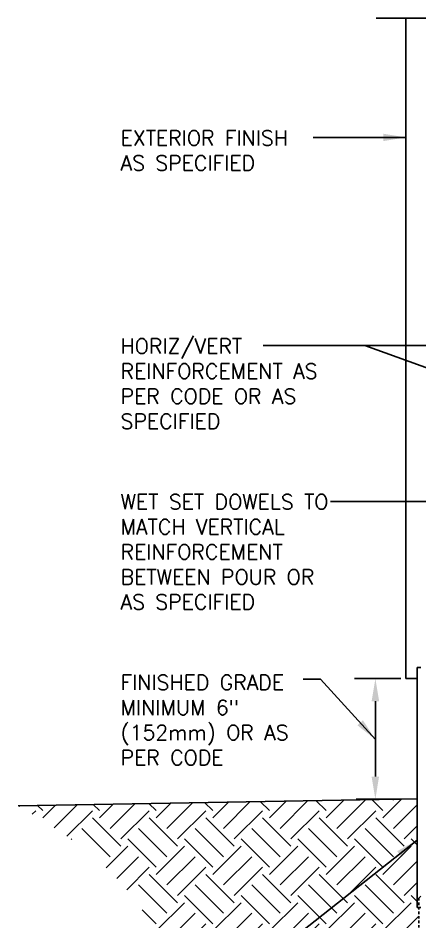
# Model space of a CAD drawing. Header units: inches. Extents: x 90.3 to 141.8, y -7.2 to 64.
# Drawn here: x 90.33 to 110.39, y 17.88 to 63.03 of the extents above; entities that cross this region are included whole.
import ezdxf

# ---------------------------------------------------------------- set-up
doc = ezdxf.new("R2010")
doc.units = ezdxf.units.IN
doc.header["$LTSCALE"] = 0.5
doc.header["$MEASUREMENT"] = 0
doc.linetypes.add('DASHED2', pattern=[0.375, 0.25, -0.125])
for name, color, linetype in [('HATCH', 12, 'Continuous'), ('LINE50', 5, 'Continuous'), ('LINE9', 9, 'Continuous'), ('TEXT', 4, 'Continuous')]:
    doc.layers.add(name, color=color, linetype=linetype)
doc.styles.add('DIM', font='romans.shx', dxfattribs={"width": 0.7})
doc.styles.add('ROMANS', font='romans.shx', dxfattribs={"height": 1.125})
doc.dimstyles.new('ext_12', dxfattribs={"dimscale": 12, "dimtxt": 0.09375, "dimasz": 0.09375, "dimexe": 0.09375, "dimexo": 0.0625, "dimgap": 0.0625, "dimtad": 1, "dimdec": 1, "dimzin": 3, "dimdsep": 46, "dimlunit": 4, "dimtxsty": 'DIM', "dimcen": 0.09, "dimdle": 0.09375, "dimclrt": 4, "dimadec": 0, "dimazin": 0, "dimtfac": 1, "dimtdec": 1, "dimtmove": 2, "dimatfit": 3, "dimfxl": 1, "dimfrac": 2, "dimtolj": 1, "dimtzin": 0, "dimarcsym": 0})

msp = doc.modelspace()

# ---------------------------------------------------------------- hatches: boundary and pattern name
at = {"layer": 'HATCH'}
h = msp.add_hatch(dxfattribs=at)
h.set_pattern_fill('EARTH', color=256, scale=8, angle=45, style=0)
h.set_pattern_definition([(45, (10.6012, -88.286), (2e-16, 2.828427), [2, -2]), (45, (10.071, -87.7556), (2e-16, 2.828427), [2, -2]), (45, (9.5406, -87.2253), (2e-16, 2.828427), [2, -2]), (135, (9.5406, -86.8717), (-2.828427, 4e-16), [2, -2]), (135, (10.071, -86.3414), (-2.828427, 4e-16), [2, -2]), (135, (10.6012, -85.811), (-2.828427, 4e-16), [2, -2])])
edge = h.paths.add_edge_path()
edge.add_spline(control_points=[(101.319, 14.443), (104.338, 13.808), (106.98, 12.982), (108.518, 10.887), (108.906, 10.275)], knot_values=[15.477298, 15.477298, 15.477298, 15.477298, 21.162657, 23.307813, 23.307813, 23.307813, 23.307813], degree=3, periodic=0)
edge.add_line((108.906, 10.275), (109.687, 9.034))
edge.add_line((109.687, 9.034), (110.344, 9.034))
edge.add_line((110.344, 9.034), (110.344, 18.593))
edge.add_line((110.344, 18.593), (110.25, 18.593))
edge.add_line((110.25, 18.593), (110.25, 24.034))
edge.add_line((110.25, 24.034), (90.328, 23.686))
edge.add_spline(control_points=[(90.328, 23.686), (91.446, 23.024), (93.722, 21.676), (95.941, 19.427), (96.938, 17.861), (97.232, 17.338)], knot_values=[0, 0, 0, 0, 3.887421, 7.907558, 9.371794, 9.371794, 9.371794, 9.371794], degree=3, periodic=0)
edge.add_line((97.232, 17.338), (102.165, 17.338))
edge.add_line((102.165, 17.338), (102.165, 16.069))
edge.add_line((102.165, 16.069), (104.548, 16.069))
edge.add_line((104.548, 16.069), (104.548, 14.443))
edge.add_line((104.548, 14.443), (101.319, 14.443))

# ---------------------------------------------------------------- linework, layer by layer
at = {"layer": 'LINE50'}
msp.add_line((90.328, 23.686), (110.25, 24.034), dxfattribs=at)
at = {"layer": 'LINE9'}
for p, q in [((108.202, 63.034), (116.937, 63.034)), ((109.687, 63.034), (109.687, 30.034)), ((110.25, 18.593), (110.25, 30.593)), ((110.437, 30.593), (110.25, 30.593)), ((110.25, 30.034), (109.687, 30.034)), ((110.25, 18.593), (110.437, 18.593))]:
    msp.add_line(p, q, dxfattribs=at)
at = {"layer": 'LINE9', "linetype": 'DASHED2'}
for q in [(110.437, 19.169), (110.344, 9.034)]:
    msp.add_line((110.344, 19.075), q, dxfattribs=at)
at = {"layer": 'TEXT'}
for p, q in [((109.437, 30.034), (107.128, 30.034)), ((108.167, 28.909), (108.167, 25.145)), ((109.436, 24.02), (107.207, 24.02))]:
    msp.add_line(p, q, dxfattribs=at)
for points in [[(107.979, 28.909), (108.354, 28.909), (108.167, 30.034)], [(107.978, 25.145), (108.353, 25.145), (108.166, 24.02)]]:
    msp.add_solid(points, dxfattribs=at)

# ---------------------------------------------------------------- texts
at = {"layer": 'TEXT', "char_height": 0.75, "attachment_point": 4, "style": 'ROMANS'}
for s, insert, width in [('EXTERIOR FINISH\\PAS SPECIFIED', (95.446, 56.417), 11.74859), ('HORIZ/VERT REINFORCEMENT AS PER CODE OR AS SPECIFIED', (95.446, 44.77), 11.74859), ('WET SET DOWELS TO MATCH VERTICAL REINFORCEMENT BETWEEN POUR OR AS SPECIFIED', (95.446, 36.368), 11.74859), ('FINISHED GRADE MINIMUM 6" (152mm) OR AS PER CODE', (95.446, 27.967), 10.75183)]:
    msp.add_mtext(s, dxfattribs=dict(at, insert=insert, width=width))

# ---------------------------------------------------------------- leaders
at = {"layer": 'TEXT'}
for points, override in [([(109.687, 57.073), (105.06, 57.073)], {"dimtad": 0}), ([(118.045, 46.685), (107.644, 46.685), (102.569, 46.685)], {"dimgap": 0.0625, "dimtad": 0}), ([(120.329, 42.045), (107.644, 46.685), (102.569, 46.685)], {"dimgap": 0.0625, "dimtad": 0}), ([(116.062, 38.879), (105.924, 38.879)], {"dimtad": 0}), ([(110.25, 21.967), (103.255, 16.435), (101.693, 16.435)], {"dimgap": 0.0625, "dimtad": 0})]:
    msp.add_leader(points, dimstyle='ext_12', override=override, dxfattribs=at)
msp.add_leader([(108.167, 26.996), (105.424, 30.004), (104.564, 30.004)], dimstyle='ext_12', dxfattribs=at)

doc.saveas('drawing.dxf')
